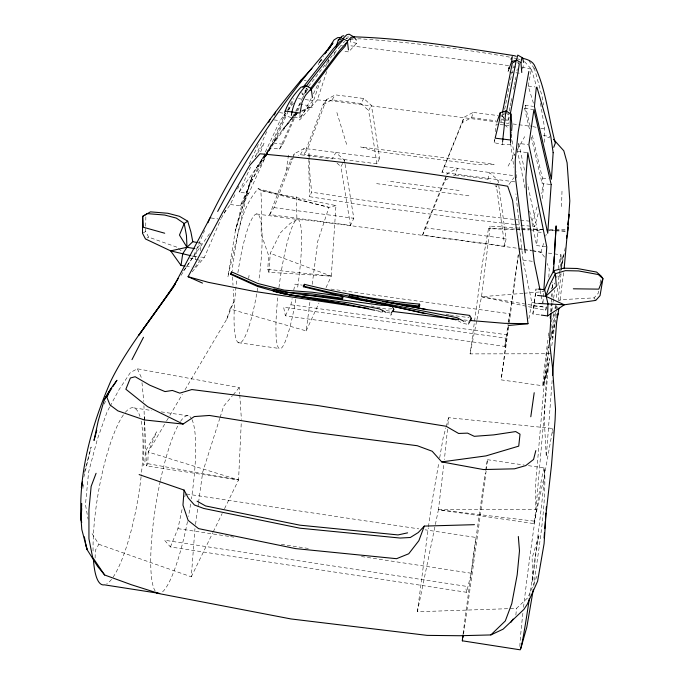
<?xml version="1.0" encoding="UTF-8"?>
<svg xmlns="http://www.w3.org/2000/svg" width="684" height="684" viewBox="0 0 684 684"><rect width="100%" height="100%" fill="white"/><g stroke="black" fill="none" stroke-linecap="round" stroke-linejoin="round"><path stroke-width="0.51" stroke-dasharray="3.42 2.56" d="M544.635 142.332L544.738 128.968L540.206 101.574M176.831 247.155L148.625 237.126L145.692 231.483L145.735 227.259M145.743 226.207L145.846 216.708M144.341 421.549L143.537 465.496L144.888 463.239L145.273 451.594L156.576 431.852L148.197 452.021L147.804 463.675L146.462 465.932L238.562 479.946L241.264 422.609M144.358 420.506L143.948 405.697M95.11 558.024L95.307 550.346L98.847 544.284L90.715 531.536M561.547 206.577L562.034 190.024M284.424 113.647L283.997 115.391L291.059 117.486L299.857 117.588L300.054 113.091M548.816 277.191L549.235 269.051L547.209 263.485M195.239 259.723L196.83 248.976L201.036 243.248L197.941 242.666M335.947 205.576L328.918 207.363L260.826 190.46L335.947 205.576L331.304 276.148L268.932 272.326L267.82 269.376L268.564 255.397L261.134 233.672L261.416 200.703L260.826 190.46L258.15 188.664C238.947 210.646 236.792 241.093 232.244 268.581L232.338 270.667M350.601 39.048L350.447 41.955L356.544 43.306L356.39 40.843M551.184 312.032L551.672 303.525M552.039 297.138L552.287 292.88M552.595 287.562L552.894 282.244M194.837 267.504L200.027 260.271L200.215 257.081M200.6 250.695L201.036 243.248M82.918 488.47L83.106 485.289M550.158 184.441L542.07 183.389L542.395 178.062L531.836 133.371M548.585 344.727L544.071 415.829L546.277 456.775L552.313 378.363M550.671 311.827L551.21 303.337M551.278 302.277L551.817 293.787M552.159 288.486L552.561 282.116M98.847 544.284L191.289 576.817L194.957 528.629M268.932 272.326L270.248 253.302L280.474 232.731L289.973 223.574L296.95 219.607L306.808 220.068L366.06 227.669L517.66 248.292M542.968 302.815L543.754 291.213M82.918 486.401L83.072 484.272M511.41 133.577L511.555 131.661M536.991 576.142L527.911 597.611L516.497 608.409L417.385 611.752L438.435 509.7L533.93 523.611L535.897 509.435L548.611 364.333L549.739 358.561L548.183 367.821L543.908 382.271L548.183 367.821M545.772 246.779L536.649 245.556L537.829 231.987L527.535 184.064M561.06 273.771L558.153 299.934M447.516 429.201L444.386 459.588M447.917 425.003L448.61 417.659L552.843 428.475L553.065 433.348M532.887 314.033L536.068 288.913L532.887 314.033L540.249 314.973M515.864 615.07L516.497 608.409M542.241 198.488L543.78 183.791L541.13 193.623M495.361 131.67L496.199 124.035L499.158 124.385M510.495 144.546L502.201 144.683L494.13 142.597L494.464 139.621M534.136 521.131L438.435 509.7L443.89 463.769M417.385 611.752L428.304 527.894M476.953 319.599L481.519 296.745L490.206 226.13L514.565 227.746M504.852 346.429L505.878 338.178L283.629 307.244L285.382 315.786L504.852 346.429L508.221 323.181M502.201 144.683L502.603 141.537M563.625 272.754L559.939 300.823M185.039 389.735L226.755 319.197L230.021 308.971L306.175 330.894L310.014 301.293M312.203 284.382L317.821 241.042L328.918 207.363L258.15 188.664M466.625 592.293L465.445 586.197L164.545 540.232L170.419 546.943L466.625 592.293L471.156 573.218L475.808 537.427L425.123 529.818M518.438 254.773L509.272 322.728M555.87 317.47L556.673 311.28M556.81 310.245L557.486 305.09M550.671 353.756L470.096 353.893L482.408 263.306L488.487 228.653L490.206 226.13M502.312 113.416L502.022 115.322L502.971 120.025L507.879 120.598L508.93 112.928M508.161 326.465L501.141 379.868L542.831 385.759M195.53 524.431L197.838 507.639M197.984 506.587L198.42 503.441M198.565 502.389L202.746 471.951L219.786 418.343M428.44 526.851L431.322 505.946L438.94 462.059M508.725 322.318L518.181 254.858M508.725 326.721L501.141 379.868M508.366 322.121L509.537 313.708L330.868 289.084M561.205 269.975L563.428 254.123L560.273 274.156L557.571 278.576M248.66 278.354L249.079 275.353M554.869 324.541L551.432 348.156M555.015 323.532L555.724 318.479M533.785 586.197C538.676 547.132 546.371 508.032 544.609 468.497M286.263 170.316L288.597 154.251M516.95 70.811L517.249 68.785M555.417 312.502L552.245 338.016L551.757 320.343L553.878 313.494M502.971 120.025L504.253 111.364M523.029 293.342L481.519 296.745L545.721 310.348L546.319 306.329M524.996 187.972L517.574 151.335L518.805 143.435L527.851 144.598M556.049 308.467L556.374 306.415M598.705 291.085L598.372 293.077L594.122 297.873L561.179 299.686L558.324 300.934M600.048 283.116L600.723 279.123M565.232 247.736L561.632 267.119M439.667 457.878L443.112 438.025L445.865 427.842M516.565 178.02L516.352 171.881M453.501 175.925L455.364 174.95L457.357 168.375L447.225 173.642L425.029 227.806L422.635 235.099L504.775 246.129L506.1 238.656L498.02 180.285L489.496 172.565L487.931 179.208L490.291 181.345M528.903 318.607L531.819 302.345L522.986 260.048L515.916 193.811M522.679 69.058L523.593 64.057M533.409 103.181L528.219 86.064L531.4 69.195L524.277 61.312M529.407 128.934L524.628 108.38L525.209 105.31L533.4 106.345M285.382 315.786L290.914 304.773L292.119 298.583M293.718 290.324L294.924 284.134L302.319 285.151M391.077 313.896L390.778 315.418L392.804 312.374M509.264 110.936L510.084 106.815M510.29 105.781L510.897 102.685M511.102 101.651L511.717 98.556M513.556 89.279L514.171 86.184M514.377 85.149L515.197 81.02M515.403 79.994L516.018 76.899M470.096 353.893L476.739 320.642M504.681 109.312L513.086 67.254L515.668 67.571M504.775 246.129L496.584 187.031L498.02 180.285M170.419 546.943L177.917 528.638L182.115 509.195M184.766 496.917L185.432 493.848M533.93 523.611L544.567 474.807L552.843 428.475M545.721 310.348L546.345 307.595L481.519 296.745M494.13 142.597L494.942 139.049M512.932 72.41L507.981 71.803L508.392 70.033M498.995 115.707L502.09 116.1L500.842 121.384L503.946 124.206M83.841 477.047L91.126 447.003L84.021 473.661M520.875 225.113L534.666 226.652L538.727 211.561M446.139 426.825L448.61 417.659M543.173 385.46L547.303 370.677M544.575 257.124L540.907 252.379L544.19 241.255M545.687 236.202L546.285 234.176M550.577 338.7L554.878 324.524M514.804 181.85L441.992 172.334L462.358 122.522L471.592 117.648L473.183 112.415L497.961 115.57M555.391 308.604L556.297 305.671M220.111 417.334L223.651 406.202L232.474 395.651M422.635 235.099L445.104 180.285L447.225 173.642M462.358 122.522L464.06 117.238L473.183 112.415M441.992 172.334L464.06 117.238M301.61 111.458L311.425 106.79L320.864 79.549M311.22 98.505L299.609 120.016L317.316 99.924L327.739 68.631M470.532 320.548L468.42 324.387L462.897 323.421L463.666 321.189M469.617 315.392L468.839 317.624L450.269 315.085M468.42 324.387L469.198 322.155L464.59 321.352M534.666 226.652L531.964 221.428L537.248 206.474M507.981 71.803L508.639 69.948M345.095 164.348L353.799 218.281L350.464 225.412L269.676 214.571L291.358 158.406M269.676 214.571L274.036 207.603L292.572 158.662M292.949 157.662L294.462 153.669L304.26 148.411L379.654 158.132L371.438 105.421L363.76 98.487L335.28 94.862L326.422 99.676L323.087 104.712L304.2 154.327L376.969 163.835L379.654 158.132M326.422 99.676L307.723 148.753L304.2 154.327M260.681 151.857L263.998 143.213L255.448 156.593M104.344 404.064L105.456 401.226M226.755 319.197L233.757 301.977L233.193 289.452M319.573 61.671L317.538 66.211M327.704 63.586L330.389 58.388M514.505 224.403L474.183 219.923L368.753 205.893L309.69 196.727L311.622 192.187L309.613 171.308L309.236 160.193M325.55 66.622L328.782 59.063M181.046 275.353L193.632 256.004L204.567 230.568M192.136 271.899L204.311 257.466L220.829 219.308M288.289 111.133L274.087 143.093L266.324 154.464M288.725 110.158L293.889 98.539M256.132 168.341L265.674 153.84C258.928 163.57 252.251 173.548 249.096 185.107L227.892 276.866L235.424 230.346L249.096 185.107L270.71 147.941L285.912 113.997M287.656 110.124L292 100.428M265.751 154.883L270.71 147.941L279.542 149.095L282.851 144.23L300.208 105.49M305.842 92.896L308.877 86.116M279.542 149.095L296.181 112.244M296.617 111.27L301.866 99.633M302.302 98.667L307.116 87.997M266.846 153.926L248.719 193.461L239.126 192.187L250.558 167.118M255.397 156.508L267.718 129.507M333.732 55.481L335.442 51.727M267.29 152.959L285.425 113.416L280.012 120.675L265.059 152.6M306.175 330.894L318.958 303.038M326.012 287.673L331.304 276.148L270.248 253.302M224.207 213.092L230.32 204.516L235.741 192.905M237.553 189.032L238.904 186.133M249.292 163.886L258.774 143.572M230.32 204.516L240.127 205.824L264.605 153.575M304.679 93.657L307.347 87.98M313.46 93.768L319.283 81.473M375.721 310.485L378.765 311.134L380.056 308.416M507.879 120.598L509.554 117.118M191.289 576.817L212.818 532.699M213.288 531.733L222.18 513.513M224.523 508.716L238.562 479.946L148.197 452.021L166.075 421.789M295.685 111.278L300.772 101.745M221.325 218.367L226.276 209.047M230.021 308.971L233.757 301.977M109.594 407.151L107.123 411.742L97.308 439.436L88.638 471.917L85.466 504.63L88.099 519.224M110.09 406.236L118.982 389.735L130.405 372.532L137.347 368.796L239.255 387.537L239.691 393.916M350.464 225.412L340.94 166.631L344.428 160.201L335.87 152.532L332.27 158.859L300.25 154.669L298.446 155.636M376.969 163.835L368.633 110.534L371.438 105.421M508.075 166.152L514.821 154.148M517.42 149.54L524.688 136.612M323.087 104.712L332.048 99.847L360.861 103.523L363.76 98.487M282.851 144.23L274.087 143.093L291.256 118.939L294.214 113.835M166.622 420.874L169.333 416.299M169.871 415.376L182.329 394.309M551.099 289.17L554.878 282.988M300.25 154.669L304.26 148.411M321.112 59.901L318.872 63.373L323.566 56.567M332.048 99.847L335.28 94.862M293.427 155.251L294.462 153.669M276.396 137.963L266.273 152.959L282.013 130.387L294.872 114.048L297.224 113.014M265.495 155.627L257.962 166.716L265.725 155.345M266.076 154.772L270.71 147.941M183.534 270.796L210.142 232.834M240.127 205.824L248.719 193.461M299.857 117.588L312.819 100.608L312.554 98.616M239.126 192.187L265.136 155.747M508.947 184.518L513.975 177.686M291.256 118.939L294.872 114.048M283.997 115.391L285.237 113.724M287.716 110.389L293.453 103.096M308.433 86.483L329.679 58.944M330.321 58.114L332.253 55.609M304.158 94.648L302.251 94.383L307.193 88.065M233.15 394.848L239.255 387.537M298.002 112.672L282.013 130.387L293.564 116.006L296.523 113.783M334.185 53.104L340.829 45.777L340.461 44.092M356.544 43.306L348.652 51.907L343.796 51.291M147.051 238.041L148.625 237.126M143.315 232.834L145.692 231.483M343.094 42.579L344.958 41.553M502.022 115.322L504.621 113.92M290.324 159.988L293.932 158.055M445.104 180.285L449.773 177.866M301.627 110.885L308.877 107.32L311.425 106.79M521.798 67.1L531.4 69.195L534.486 68.759L541.95 95.871L543.635 105.045M391.838 308.749L386.862 309.168L371.207 305.97M524.089 293.256L544.31 291.598M352.688 39.253L348.678 39.501L346.266 38.116M357.698 38.937L359.707 38.808C410.041 42.16 460.289 48.547 509.973 57.191M345.805 38.347L347.746 38.244M346.762 37.09L348.874 36.987M438.435 509.7L535.897 509.435L535.341 487.495L546.875 352.679L548.431 345.788L548.987 347.78M514.872 229.029L488.487 228.653L515.18 229.525M515.924 229.046L545.473 229.473M549.697 229.533L565.531 229.764M308.877 107.32L314.409 107.448M516.249 229.559L520.524 229.704M521.593 229.738L529.065 229.978M530.134 230.021L541.882 230.405M549.355 230.645L554.69 230.824M555.759 230.859L566.438 231.209L555.861 230.474M340.452 45.229L342.47 45.298M534.409 303.277L537.538 303.388M317.316 99.924L330.646 100.745L496.131 121.82M533.648 306.056L544.96 306.757M515.616 227.815L545.268 229.773M546.328 229.841L554.801 230.405M463.923 319.975L468.104 320.317M267.82 269.376L331.304 276.148M519.395 220.017L474.354 214.964L367.975 200.839L311.622 192.187M520.447 220.137L531.964 221.428M515.565 224.523L519.806 224.993M508.58 65.544L349.524 45.657M512.649 66.023L515.702 66.382M500.141 124.505L504.091 124.975M506.066 125.206L509.024 125.557M459.144 190.477L387.862 181.098M515.907 72.778L520.866 73.385M320.274 59.97L322.164 60.201M528.219 86.064L534.982 86.911M386.263 310.647L390.461 311.177M304.141 80.438L306.158 80.695M524.628 108.38L532.879 109.431M471.592 117.648L495.618 120.717M500.355 122.359L508.802 123.436M299.489 104.336L307.791 105.396M543.224 135.543L549.851 136.39M279.551 112.655L283.467 113.159M274.045 119.897L280.012 120.675M517.574 151.335L526.765 152.515M513.026 123.975L531.75 126.42M542.395 178.062L548.406 178.84M443.916 166.52L513.744 175.617M455.364 174.95L487.931 179.208M376.61 183.645L470.156 195.975M537.829 231.987L541.796 232.517M274.036 207.603L353.799 218.281M425.029 227.806L506.1 238.656M256.483 213.955L297.249 219.427M519.088 249.147L523.277 249.711M524.32 249.848L531.648 250.84M532.691 250.977L544.207 252.524M548.388 253.08L560.948 254.773M211.014 217.982L217.888 218.906M522.986 260.048L533.135 261.416M298.446 98.641L302.277 99.163M305.149 99.556L312.819 100.608M193.632 256.004L197.522 256.534M201.404 257.064L204.311 257.466M531.819 302.345L537.855 303.174M290.914 304.773L506.605 334.75M518.72 248.446L522.935 249.036M523.987 249.181L531.365 250.216M238.297 342.675L279.089 348.447M133.884 407.895L151.754 410.503M161.219 411.879L188.553 415.863M487.478 459.691L524.192 465.043M528.39 465.659L544.131 467.95A91.887 2.642 -82.4 0 1 529.681 596.328M185.954 266.179L191.879 267.059M186.484 494.01L418.788 528.869M177.917 528.638L229.61 536.495M230.662 536.649L233.825 537.137M281.295 544.353L310.827 548.842M361.46 556.537L471.156 573.218M446.13 314.443L449.234 314.922M386.554 312.391L391.222 313.135M147.804 463.675L238.562 479.946M532.75 126.617L536.743 127.395M540.745 128.182L544.738 128.968M189.75 258.022L200.027 260.271M532.323 250.429L540.907 252.379M547.687 137.339L549.731 137.835M191.494 255.859L195.393 256.808M517.48 58.79L520.114 59.645M513.992 57.952L519.601 59.782M350.653 38.082L353.491 39.056M378.765 311.134L381.253 312.272M457.895 320.668L462.897 323.421M178.447 248.514L182.483 251.909M337.007 163.091L340.94 166.631M506.348 112.988L508.52 114.946M495.011 185.612L496.584 187.031M360.861 103.523L368.633 110.534M502.09 116.1L503.621 117.494M504.382 118.187L508.981 122.376M504.715 124.907L508.597 128.438M305.962 88.091L308.133 90.083M528.989 60.867L534.486 68.759M594.122 297.873L595.234 299.566M137.347 368.796L141.34 377.483M336.879 112.527L346.873 145.205M531.4 69.195L536.47 86.235M525.209 105.31L530.117 126.095M301.815 92.502L302.251 94.383M531.314 137.151L542.07 183.389M518.805 143.435L525.073 172.607M540.121 290.452L540.976 294.582M541.189 295.608L542.677 302.832M529.655 211.005L536.649 245.556M344.428 160.201L344.933 163.314M512.136 140.724L514.103 155.268M510.589 143.136L513.864 167.289M141.99 382.647L143.751 401.448M239.759 394.976L241.409 419.42M232.62 276.926L232.996 285.279M144.435 416.325L144.606 420.54M144.649 421.601L146.462 465.932M309.202 159.184L308.997 153.122L308.758 167.811L309.69 196.727M296.232 196.701L296.95 219.607M561.042 256.243L561.179 267.649M558.144 268.735A66.228 1.419 -82.2 0 1 560.025 267.683M559.734 270.308A66.228 1.419 -82.2 0 1 556.229 298.917M555.434 304.996A66.228 1.419 -82.2 0 1 554.904 309.006M554.22 314.076A66.228 1.419 -82.2 0 1 550.56 340.316M548.884 351.704A66.228 1.419 -82.2 0 1 542.814 385.528A66.228 1.419 -82.2 0 1 548.226 337.289M548.354 336.314A66.228 1.419 -82.2 0 1 548.876 332.347M551.783 311.126A66.228 1.419 -82.2 0 1 552.911 303.166M553.057 302.183A66.228 1.419 -82.2 0 1 553.476 299.276M553.612 298.318A66.228 1.419 -82.2 0 1 554.801 290.23M556.725 277.576A66.228 1.419 -82.2 0 1 557.007 275.78M125.343 412.341A89.852 20.05 -80.2 0 1 139.955 416.428M141.143 421.122A89.852 20.05 -80.2 0 1 141.203 475.705M141.092 476.714A89.852 20.05 -80.2 0 1 106.661 583.948M93.067 551.056A89.852 20.05 -80.2 0 1 124.616 413.23M180.516 421.395A90.117 17.091 -80.5 0 1 191.588 418.856M191.965 419.574A90.117 17.091 -80.5 0 1 191.417 498.867M190.614 504.057A90.117 17.091 -80.5 0 1 188.459 516.471M187.467 521.61A90.117 17.091 -80.5 0 1 161.279 592.78M155.242 591.13A90.117 17.091 -80.5 0 1 160.21 481.485M160.424 480.493A90.117 17.091 -80.5 0 1 178.216 425.2M237.887 272.762A65.151 10.91 -82.1 0 1 257.44 214.066A65.151 10.91 -82.1 0 1 258.732 281.098M257.68 288.058A65.151 10.91 -82.1 0 1 238.639 342.872A65.151 10.91 -82.1 0 1 237.032 278.773M278.927 287.631A65.296 9.277 -82.1 0 1 297.634 219.41A65.296 9.277 -82.1 0 1 297.36 289.477M295.787 299.361A65.296 9.277 -82.1 0 1 279.807 348.772A65.296 9.277 -82.1 0 1 277.866 296.694M523.542 607.315A91.887 2.642 -82.4 0 1 544.148 467.907M519.866 646.44A91.887 2.642 -82.4 0 1 522.969 612.385M485.666 470.455A91.596 0.564 -82.1 0 1 486.409 468.873M486.144 470.943A91.596 0.564 -82.1 0 1 474.645 556.101A91.596 0.564 -82.1 0 1 463.444 634.444M463.102 633.786A91.596 0.564 -82.1 0 1 473.371 557.144A91.596 0.564 -82.1 0 1 485.307 472.883M532.956 578.134L532.716 582.127L532.109 557.982L539.137 534.631L536.171 551.714L532.956 578.134M241.495 206.269L235.424 230.346L252.225 176.25L241.495 206.269M494.053 164.271L478.62 164.69L374.858 151.198L360.716 146.949L494.053 164.271"/><path stroke-width="1.03" d="M523.619 62.415L522.619 57.875L517.771 55.096L516.557 60.072L511.623 61.594L508.973 69.016M510.529 142.734L510.298 121.419L510.897 113.929L505.886 110.97L500.278 112.672L496.875 122.145M541.301 315.11L547.61 315.914L547.952 303.773L544.669 289.64L548.431 280.491L553.809 270.684L563.796 268.188L577.091 268.479L596.619 272.07L601.227 276.139L602.929 278.619L600.056 295.599L595.79 300.404L564.309 304.79L538.573 303.431M551.124 313.092L549.474 341.812L552.398 366.419L555.519 409.049L555.083 419.916L551.526 464.889L545.986 514.445L544.088 543.677L537.59 581.297L527.373 604.1L523.961 609.35L503.116 629.16L490.856 634.932L459.494 635.735L427.124 635.376L290.948 618.943L159.748 593.746L131.311 584.709L104.643 574.996L97.615 566.403L86.979 549.449L81.789 529.399L81.071 519.224L81.721 503.433M553.441 272.677L556.135 225.874L554.382 253.465M567.814 227.729L564.138 268.658M81.712 508.622L81.071 519.224L81.653 522.328L81.071 519.224C78.429 471.618 91.895 424.721 110.628 381.45C128.686 344.42 156.294 313.323 178.182 278.627M550.269 318.197L550.406 316.076M553.236 271.505L553.501 267.264M553.707 264.075L554.177 256.645M543.831 290.153L546.781 246.907L527.791 152.652L525.876 177.361L526.5 193.136L534.153 261.553L539.907 289.418M139.143 474.576L184.073 490.086L182.961 505.134L188.109 520.344L198.548 528.621L295.531 548.602L396.558 558.691L408.733 553.766L418.873 540.685L424.311 526.09L474.465 524.671M511.623 130.704L511.983 125.907L510.897 113.929M544.088 537.983L544.464 532.793M544.772 528.646L545.302 521.388M545.456 519.31L545.909 513.086M546.14 509.973L546.371 506.861M552.552 375.191L556.631 322.207L558.956 308.151M567.532 234.492L569.806 200.925L567.096 162.758L563.796 150.788L553.51 139.348M510.743 141.562L510.905 139.562M511.076 137.57L511.324 134.577M568.079 224.634L568.951 214.306L568.045 224.891M567.865 227.011L567.506 231.243L567.643 229.798M505.886 110.97L502.603 141.537M500.278 112.672L499.508 120.145L495.148 138.168L510.597 140.006M566.677 238.365L567.027 235.313M510.221 114.348L518.104 71.923L519.25 63.877L517.985 62.706M291.341 115.408C293.051 104.233 297.942 93.443 306.278 85.628L311.246 88.646L312.426 97.615M530.793 416.753L534.204 392.71M533.349 589.283L526.791 627.254L520.798 648.432M506.485 112.039L516.087 60.944M184.971 266.033L181.021 265.443L182.722 253.738L186.98 247.275L192.785 241.691L196.915 242.469M502.458 112.458L512.282 63.031L515.326 61.363M528.843 71.495L518.224 131.815L515.249 159.748L515.291 176.481L525.269 252.806M82.448 481.536L81.336 487.41L82.337 483.263M382.228 311.887L382.518 310.365L379.192 308.843L348.301 302.815L289.64 294.744L273.113 290.614L273.822 288.964L290.093 292.812L380.911 305.226L387.426 305.526L392.283 306.466L393.762 309.33L393.309 311.605M521.772 72.53L520.951 62.731L521.781 58.439L522.619 57.875M511.623 61.594L512.35 56.618L510.922 59.217M508.597 69.144L508.999 67.383M419.301 304.106L419.831 304.739L419.369 306.671L418.839 306.047L419.301 304.106C380.552 300.592 342.171 293.692 304.423 284.33L303.345 286.724L332.484 293.975L359.827 300.011L385.434 304.303M284.647 112.766C287.673 102.993 293.838 94.52 300.934 87.244L306.278 85.628M535.82 450.594L533.563 459.451L525.714 465.607L514.522 468.822L483.391 469.549L441.719 461.905L432.177 451.243L417.266 445.72L312.041 432.083L209.432 415.453L194.299 416.565L183.055 424.071L144.247 419.908L117.904 410.879L110.038 404.988L106.901 397.395L110.654 388.965L116.947 380.278L112.911 386.511M96.777 430.262L94.016 440.436L98.205 421.002L104.25 399.849L109.534 390.795M303.345 286.724L304.423 284.33M342.462 296.352L343.086 296.976L342.513 298.899L341.889 298.275L342.462 296.352L312.537 292.265L284.253 290.153L257.8 283.475L231.722 271.924L231.329 272.437L230.688 274.318L257.509 286.468L283.603 293.872L287.836 294.103M557.024 317.436L558.247 313.383M336.024 47.136L338.281 40.031L342.145 36.149L343.821 35.696M230.688 274.318L231.722 271.924M470.532 320.548L471.31 318.317L469.617 315.392L426.654 309.57L386.853 302.225M553.732 147.342L555.331 143.042C548.183 116.998 546.242 89.373 534.195 64.818C531.665 60.568 526.748 59.337 522.294 58.14M456.177 319.864L349.464 297.232L349.208 296.531L349.832 294.864L426.654 309.57M96.085 473.294L91.143 486.384L88.937 509.888L88.937 538.795L92.614 557.28L104.643 574.996M207.936 222.736L210.039 217.845C233.894 167.879 265.589 122.35 301.122 80.062L311.913 68.323M346.318 43.408L345.035 46.315L338.503 53.651L310.69 90.271M300.25 82.003L301.122 80.062M274.31 115.049L275.635 112.159M268.709 122.291L270.069 119.384M131.969 359.656L143.486 337.28M210.039 217.845L173.035 287.665L138.946 335.083L175.318 284.142M202.49 283.108L188.074 276.704L222.642 212.442L249.472 165.673L259.946 153.772C342.864 161.33 425.61 172.206 507.682 186.228L512.53 200.327L519.584 252.362L527.988 323.686L508.469 325.473M469.617 321.394L471.31 318.317M217.683 211.45C249.002 152.583 285.818 96.564 330.252 46.726M110.654 388.965L104.25 399.849L108.294 393.625M325.61 52.959L334.031 39.928L337.657 37.646L341.658 37.389M109.449 391.846L111.757 388.29M391.222 313.135L393.762 309.33M510.991 622.209L513.154 619.037M327.679 50.607L332.963 42.938L327.251 50.599M324.712 54.01L325.986 52.309M310.69 88.373L340.204 49.735L346.737 42.442M305.851 86.646L336.938 46.76L343.573 39.51L339.914 41.57L333.219 48.846L303.012 87.338M311.246 88.646L305.389 95.392L301.986 102.386L300.054 113.091L285.074 111.022M424.311 526.09L418.257 532.562L410.306 537.496L400.131 538.051L299.9 528.185L203.729 508.451L194.41 504.98L188.262 498.003L184.073 490.086M348.43 49.958L347.421 41.177L351.157 37.278L353.893 36.962L356.33 40.023M338.281 40.031L343.043 38.526L346.848 34.662L349.148 34.2L353.893 36.962M490.856 634.932L505.296 620.961L511.786 603.63L517.181 574.868L519.489 550.817L518.327 536.495M547.61 315.914L564.309 304.79L545.798 296.292L537.521 295.454M192.785 241.691L190.913 231.962L187.715 221.188L184.218 223.514L179.465 235.065L186.98 247.275L194.863 248.634M407.613 532.853L398.011 534.922L299.857 525.167L205.568 505.946L197.095 501.192M441.719 461.905L485.956 455.903L518.729 446.139L520.02 434.169L515.702 431.57L493.728 434.887L474.277 436.324L467.54 433.126L458.596 433.459L446.079 426.252L317.658 405.544L191.836 389.555L179.824 393.146L172.385 390.461L165.015 391.581L149.847 385.22L135.167 376.739L130.379 377.987L125.873 389.239L147.599 406.638L183.055 424.071M353.089 36.791C407.074 38.492 460.854 47.324 514.188 55.669L516.215 56.285M573.346 288.802L598.816 289.135L602.929 278.619L598.312 274.541L578.724 270.95L565.377 270.659L555.322 273.745L549.774 285.014L545.798 296.292L556.366 286.322L555.322 273.745L553.809 270.684M527.988 323.686L504.664 323.335L470.19 320.497M302.644 294.898L312.161 295.42L342.513 298.899M404.466 305.782L419.369 306.671M458.699 319.548L392.565 311.434M537.983 289.076L544.669 289.64M418.839 306.047L382.51 301.55M368.411 308.424L254.029 291.367L208.346 282.338L188.074 276.704M341.889 298.275L312.041 293.906L283.638 292.068L257.167 285.373L231.081 273.805M159.723 593.456L104.387 584.837A89.852 20.05 -80.2 0 1 93.4 559.255M462.367 640.814L520.054 649.8A91.887 2.642 -82.4 0 0 529.382 598.355M374.704 310.271L348.344 304.671L290.144 295.172L273.617 291.341L273.113 290.614M289.64 294.744L348.344 304.671M358.98 298.019L332.356 292.897L303.876 286.237M349.208 296.531L456.938 317.641L463.666 321.189M366.342 300.114L425.457 313.725M190.52 255.628L170.658 250.883L145.47 238.947L142.52 233.287L142.674 216.358L147.265 213.613L164.707 215.05L176.31 218.093L184.218 223.514L186.467 235.612L186.98 247.275L170.658 250.883L181.021 265.443M164.699 233.218L143.341 227.25L142.674 216.358L150.446 211.852L167.854 213.271L179.43 216.306L187.715 221.188M516.557 60.072L520.951 62.731M382.518 310.365L385.622 312.246M343.043 38.526L347.421 41.177M85.329 542.01L86.979 549.449L86.167 545.276M84.363 536.829L85.132 540.976M158.799 593.558A90.117 17.091 -80.5 0 1 156.243 592.37M463.273 635.547A91.596 0.564 -82.1 0 1 462.974 637.462M462.623 639.549A91.596 0.564 -82.1 0 1 462.957 634.991M553.151 152.694L551.415 179.234L534.426 106.473L536.316 87.338L536.914 87.159L548.936 128.849L550.791 136.509L553.151 152.694M551.167 184.577L547.739 233.304L528.852 144.726L533.913 109.56L551.167 184.577"/></g></svg>
